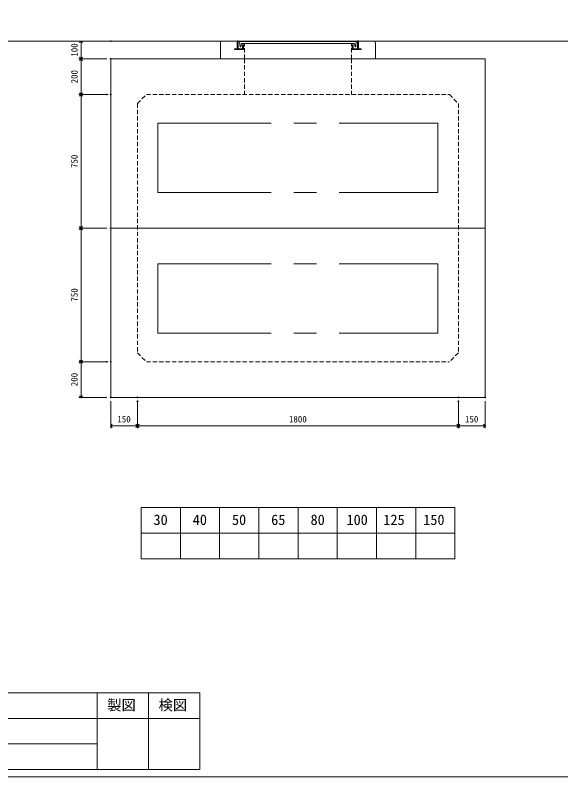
# Model space of a CAD drawing. Units: millimetres, scale not verified. Extents: x -9756 to 9755, y -4704 to 4703.
# Drawn here: x 575 to 3635, y -3847 to 428 of the extents above; entities that cross this region are included whole.
import ezdxf
from ezdxf.enums import TextEntityAlignment as Align

# ---------------------------------------------------------------- set-up
doc = ezdxf.new("R2010")
doc.units = ezdxf.units.MM
doc.header["$LTSCALE"] = 20
doc.header["$PDMODE"] = 32
doc.header["$PDSIZE"] = 4
doc.linetypes.add('DASHED1', pattern=[1.8, 1.2, -0.6])
doc.linetypes.add('USER2', pattern=[50.8, 31.75, -6.35, 6.35, -6.35])
for name, color, linetype, lineweight in [('0-0_0', 7, 'Continuous', 5), ('0-2_waku', 7, 'Continuous', 18), ('0-3_gaikei', 7, 'Continuous', 18), ('0-4_kakure', 7, 'DASHED1', 5), ('0-5_sunpou', 7, 'Continuous', 5), ('0-A_futa', 3, 'Continuous', 18), ('0-B_GL', 4, 'Continuous', 18), ('0-D_文字１', 7, 'Continuous', 18), ('1-2_uchigawa2', 6, 'USER2', 18)]:
    doc.layers.add(name, color=color, linetype=linetype, lineweight=lineweight)
doc.layers.add('0-1_Defpoints', color=7, linetype='Continuous')
doc.styles.add('ＭＳ ゴシック', font='')
doc.styles.get('ＭＳ ゴシック').set_extended_font_data('MS Gothic')

# ---------------------------------------------------------------- blocks, each defined once
blk = doc.blocks.new('_Open90')
at = {"layer": '0-5_sunpou'}
blk.add_line((0, 0), (-1, 0), dxfattribs=at)
blk.add_lwpolyline([(-0.5, 0.5), (0, 0), (-0.5, -0.5)], dxfattribs=at)
blk = doc.blocks.new('D141')
at = {"layer": '0-1_Defpoints'}
for p in [(7029.91, 3688.65), (6863.34, 2938.65), (7029.91, 2938.65)]:
    blk.add_point(p, dxfattribs=at)
at = {"layer": '0-5_sunpou'}
for p, q in [((7007.91, 3688.65), (6850.34, 3688.65)), ((6863.34, 3670.65), (6863.34, 2956.65)), ((7007.91, 2938.65), (6850.34, 2938.65))]:
    blk.add_line(p, q, dxfattribs=at)
at = {"layer": '0-5_sunpou', "xscale": 18, "yscale": 18}
for p, rotation in [((6863.34, 3688.65), 90), ((6863.34, 2938.65), 270)]:
    blk.add_blockref('_Open90', p, dxfattribs=dict(at, rotation=rotation))
at = {"layer": '0-5_sunpou', "style": 'ＭＳ ゴシック'}
blk.add_text('750', height=36.66, rotation=90, dxfattribs=at).set_placement((6855.34, 3276.15), align=Align.BOTTOM_LEFT)
blk = doc.blocks.new('D142')
at = {"layer": '0-1_Defpoints'}
for p in [(7029.91, 2938.65), (6863.34, 2188.65), (7029.91, 2188.65)]:
    blk.add_point(p, dxfattribs=at)
at = {"layer": '0-5_sunpou'}
for p, q in [((7007.91, 2938.65), (6850.34, 2938.65)), ((6863.34, 2920.65), (6863.34, 2206.65)), ((7007.91, 2188.65), (6850.34, 2188.65))]:
    blk.add_line(p, q, dxfattribs=at)
at = {"layer": '0-5_sunpou', "xscale": 18, "yscale": 18}
for p, rotation in [((6863.34, 2938.65), 90), ((6863.34, 2188.65), 270)]:
    blk.add_blockref('_Open90', p, dxfattribs=dict(at, rotation=rotation))
at = {"layer": '0-5_sunpou', "style": 'ＭＳ ゴシック'}
blk.add_text('750', height=36.66, rotation=90, dxfattribs=at).set_placement((6855.34, 2526.15), align=Align.BOTTOM_LEFT)
blk = doc.blocks.new('D143')
at = {"layer": '0-1_Defpoints'}
for p in [(7179.91, 1988.65), (8979.91, 1988.65), (8979.91, 1828.59)]:
    blk.add_point(p, dxfattribs=at)
at = {"layer": '0-5_sunpou'}
for p, q in [((7179.91, 1966.65), (7179.91, 1815.59)), ((8979.91, 1966.65), (8979.91, 1815.59)), ((7197.91, 1828.59), (8961.91, 1828.59))]:
    blk.add_line(p, q, dxfattribs=at)
at = {"layer": '0-5_sunpou', "xscale": 18, "yscale": 18, "rotation": 180}
blk.add_blockref('_Open90', (7179.91, 1828.59), dxfattribs=at)
at = {"layer": '0-5_sunpou', "xscale": 18, "yscale": 18}
blk.add_blockref('_Open90', (8979.91, 1828.59), dxfattribs=at)
at = {"layer": '0-5_sunpou', "style": 'ＭＳ ゴシック'}
blk.add_text('1800', height=36.66, dxfattribs=at).set_placement((8029.91, 1836.59), align=Align.BOTTOM_LEFT)
blk = doc.blocks.new('D120')
at = {"layer": '0-1_Defpoints'}
for p in [(7029.91, 3888.65), (6863.34, 3688.65), (7007.91, 3688.65)]:
    blk.add_point(p, dxfattribs=at)
at = {"layer": '0-5_sunpou'}
for p, q in [((7007.91, 3888.65), (6850.34, 3888.65)), ((6863.34, 3870.65), (6863.34, 3706.65)), ((6985.91, 3688.65), (6850.34, 3688.65))]:
    blk.add_line(p, q, dxfattribs=at)
at = {"layer": '0-5_sunpou', "xscale": 18, "yscale": 18}
for p, rotation in [((6863.34, 3888.65), 90), ((6863.34, 3688.65), 270)]:
    blk.add_blockref('_Open90', p, dxfattribs=dict(at, rotation=rotation))
at = {"layer": '0-5_sunpou', "style": 'ＭＳ ゴシック'}
blk.add_text('200', height=36.66, rotation=90, dxfattribs=at).set_placement((6855.34, 3751.15), align=Align.BOTTOM_LEFT)
blk = doc.blocks.new('D121')
at = {"layer": '0-1_Defpoints'}
for p in [(7029.91, 3988.65), (6863.34, 3888.65), (7029.91, 3888.65)]:
    blk.add_point(p, dxfattribs=at)
at = {"layer": '0-5_sunpou'}
for p, q in [((7007.91, 3988.65), (6850.34, 3988.65)), ((6863.34, 3970.65), (6863.34, 3906.65)), ((7007.91, 3888.65), (6850.34, 3888.65))]:
    blk.add_line(p, q, dxfattribs=at)
at = {"layer": '0-5_sunpou', "xscale": 18, "yscale": 18}
for p, rotation in [((6863.34, 3988.65), 90), ((6863.34, 3888.65), 270)]:
    blk.add_blockref('_Open90', p, dxfattribs=dict(at, rotation=rotation))
at = {"layer": '0-5_sunpou', "style": 'ＭＳ ゴシック'}
blk.add_text('100', height=36.66, rotation=90, dxfattribs=at).set_placement((6855.34, 3901.15), align=Align.BOTTOM_LEFT)
blk = doc.blocks.new('D122')
at = {"layer": '0-1_Defpoints'}
for p in [(7007.91, 2188.65), (6863.34, 1988.65), (7029.91, 1988.65)]:
    blk.add_point(p, dxfattribs=at)
at = {"layer": '0-5_sunpou'}
for p, q in [((6985.91, 2188.65), (6850.34, 2188.65)), ((6863.34, 2170.65), (6863.34, 2006.65)), ((7007.91, 1988.65), (6850.34, 1988.65))]:
    blk.add_line(p, q, dxfattribs=at)
at = {"layer": '0-5_sunpou', "xscale": 18, "yscale": 18}
for p, rotation in [((6863.34, 2188.65), 90), ((6863.34, 1988.65), 270)]:
    blk.add_blockref('_Open90', p, dxfattribs=dict(at, rotation=rotation))
at = {"layer": '0-5_sunpou', "style": 'ＭＳ ゴシック'}
blk.add_text('200', height=36.66, rotation=90, dxfattribs=at).set_placement((6855.34, 2051.15), align=Align.BOTTOM_LEFT)
blk = doc.blocks.new('D123')
at = {"layer": '0-1_Defpoints'}
for p in [(7029.91, 1988.65), (7179.91, 1966.65), (7179.91, 1828.59)]:
    blk.add_point(p, dxfattribs=at)
at = {"layer": '0-5_sunpou'}
for p, q in [((7029.91, 1966.65), (7029.91, 1815.59)), ((7179.91, 1944.65), (7179.91, 1815.59)), ((7047.91, 1828.59), (7161.91, 1828.59))]:
    blk.add_line(p, q, dxfattribs=at)
at = {"layer": '0-5_sunpou', "xscale": 18, "yscale": 18, "rotation": 180}
blk.add_blockref('_Open90', (7029.91, 1828.59), dxfattribs=at)
at = {"layer": '0-5_sunpou', "xscale": 18, "yscale": 18}
blk.add_blockref('_Open90', (7179.91, 1828.59), dxfattribs=at)
at = {"layer": '0-5_sunpou', "style": 'ＭＳ ゴシック'}
blk.add_text('150', height=36.66, dxfattribs=at).set_placement((7067.41, 1836.59), align=Align.BOTTOM_LEFT)
blk = doc.blocks.new('D124')
at = {"layer": '0-1_Defpoints'}
for p in [(8979.91, 1966.65), (9129.91, 1988.65), (9129.91, 1828.59)]:
    blk.add_point(p, dxfattribs=at)
at = {"layer": '0-5_sunpou'}
for p, q in [((9129.91, 1966.65), (9129.91, 1815.59)), ((8979.91, 1944.65), (8979.91, 1815.59)), ((8997.91, 1828.59), (9111.91, 1828.59))]:
    blk.add_line(p, q, dxfattribs=at)
at = {"layer": '0-5_sunpou', "xscale": 18, "yscale": 18, "rotation": 180}
blk.add_blockref('_Open90', (8979.91, 1828.59), dxfattribs=at)
at = {"layer": '0-5_sunpou', "xscale": 18, "yscale": 18}
blk.add_blockref('_Open90', (9129.91, 1828.59), dxfattribs=at)
at = {"layer": '0-5_sunpou', "style": 'ＭＳ ゴシック'}
blk.add_text('150', height=36.66, dxfattribs=at).set_placement((9017.41, 1836.59), align=Align.BOTTOM_LEFT)

msp = doc.modelspace()

# ---------------------------------------------------------------- linework, layer by layer
at = {"layer": '0-0_0'}
msp.add_line((1725.91, 183.14), (2595.91, 183.14), dxfattribs=at)
msp.add_lwpolyline([(1820.91, 183.14), (2560.91, 183.14), (1760.91, 183.14)], dxfattribs=at)
at = {"layer": '0-2_waku'}
for p, q in [((1281.68, -2335.86), (1281.68, -2623.86)), ((1281.68, -2335.86), (1281.68, -2623.86)), ((1281.68, -2335.86), (1281.68, -2623.86)), ((1281.68, -2335.86), (1281.68, -2623.86)), ((1281.68, -2335.86), (3041.68, -2335.86)), ((1501.68, -2335.86), (1501.68, -2623.86)), ((1721.68, -2335.86), (1721.68, -2623.86)), ((1721.68, -2335.86), (1721.68, -2623.86)), ((1941.68, -2335.86), (1941.68, -2623.86)), ((2161.68, -2335.86), (2161.68, -2623.86)), ((2381.68, -2335.86), (2381.68, -2623.86)), ((2601.68, -2335.86), (2601.68, -2623.86)), ((2821.68, -2335.86), (2821.68, -2623.86)), ((3041.68, -2335.86), (3041.68, -2623.86)), ((1281.68, -2479.86), (3041.68, -2479.86)), ((1281.68, -2623.86), (3041.68, -2623.86)), ((-2444.57, -3374.86), (1611.43, -3374.86)), ((1035.43, -3374.86), (1035.43, -3806.86)), ((1035.43, -3374.86), (1035.43, -3806.86)), ((1323.43, -3374.86), (1323.43, -3806.86)), ((1611.43, -3374.86), (1611.43, -3806.86)), ((-2444.57, -3518.86), (1611.43, -3518.86)), ((-2444.57, -3662.86), (1035.43, -3662.86)), ((-2484.57, -3846.86), (9755.43, -3846.86)), ((-2444.57, -3806.86), (1611.43, -3806.86))]:
    msp.add_line(p, q, dxfattribs=at)
msp.add_lwpolyline([(-2484.57, 4703.14), (-2484.57, -3846.86), (5675.43, -3846.86)], dxfattribs=at)
at = {"layer": '0-3_gaikei'}
for p, q in [((1725.91, 183.14), (1725.91, 273.14)), ((1735.91, 283.14), (1820.91, 283.14)), ((2500.91, 283.14), (2585.91, 283.14)), ((2595.91, 183.14), (2595.91, 273.14)), ((1110.91, 183.14), (1110.91, -1716.86)), ((1110.91, 183.14), (3210.91, 183.14)), ((1725.91, 183.14), (1835.91, 183.14)), ((1760.91, 183.14), (2560.91, 183.14)), ((2595.91, 183.14), (2485.91, 183.14)), ((3210.91, 183.14), (3210.91, -1716.86)), ((1110.91, -766.86), (3210.91, -766.86)), ((1110.91, -1716.86), (3210.91, -1716.86))]:
    msp.add_line(p, q, dxfattribs=at)
for centre, radius, start, end in [((1735.33, 273.72), 9.44, 86.47383, 183.52617), ((2586.24, 273.47), 9.68, 358.04251, 91.95749), ((2585.91, 273.14), 10, 0, 10)]:
    msp.add_arc(centre, radius, start, end, dxfattribs=at)
at = {"layer": '0-4_kakure'}
for p, q in [((1860.91, 183.14), (1860.91, 269.64)), ((2460.91, 183.14), (2460.91, 269.64)), ((2460.91, 183.14), (2460.91, 267.64)), ((1860.91, 183.14), (1860.91, -16.86)), ((2460.91, 183.14), (2460.91, -16.86)), ((1260.91, -66.86), (1310.91, -16.86)), ((1310.91, -16.86), (3010.91, -16.86)), ((3010.91, -16.86), (3060.91, -66.86)), ((1260.91, -66.86), (1260.91, -1466.86)), ((3060.91, -66.86), (3060.91, -1466.86)), ((1260.91, -1466.86), (1310.91, -1516.86)), ((3060.91, -1466.86), (3010.91, -1516.86)), ((1310.91, -1516.86), (3010.91, -1516.86))]:
    msp.add_line(p, q, dxfattribs=at)
at = {"layer": '0-A_futa'}
for p, q in [((1820.91, 283.14), (1820.91, 240.14)), ((1822.91, 285.14), (1825.91, 285.14)), ((1825.91, 285.14), (1825.91, 240.14)), ((1833.72, 280.64), (2488.05, 280.64)), ((1833.72, 280.64), (1836.21, 250.64)), ((1844.24, 269.64), (1839.92, 250.64)), ((1844.24, 269.64), (2477.58, 269.64)), ((1850.91, 260.14), (1850.91, 240.14)), ((1852.91, 262.14), (1853.91, 262.14)), ((1855.91, 260.14), (1855.91, 235.14)), ((2465.91, 260.14), (2465.91, 235.14)), ((2468.91, 262.14), (2467.91, 262.14)), ((2470.91, 260.14), (2470.91, 240.14)), ((2477.58, 269.64), (2481.9, 250.64)), ((2488.05, 280.64), (2485.8, 250.64)), ((2495.91, 285.14), (2495.91, 240.14)), ((2495.91, 285.14), (2498.91, 285.14)), ((2500.91, 283.14), (2500.91, 240.14)), ((1805.91, 238.14), (1805.91, 237.14)), ((1807.91, 240.14), (1820.91, 240.14)), ((1855.91, 235.14), (1807.91, 235.14)), ((1825.91, 240.14), (1850.91, 240.14)), ((1836.21, 250.64), (1839.92, 250.64)), ((2465.91, 235.14), (2513.91, 235.14)), ((2495.91, 240.14), (2470.91, 240.14)), ((2485.8, 250.64), (2481.9, 250.64)), ((2513.91, 240.14), (2500.91, 240.14)), ((2515.91, 238.14), (2515.91, 237.14))]:
    msp.add_line(p, q, dxfattribs=at)
for centre, start, end in [((1822.91, 283.14), 90, 180), ((1852.91, 260.14), 90, 180), ((1853.91, 260.14), 0, 90), ((2467.91, 260.14), 90, 180), ((2468.91, 260.14), 0, 90), ((2498.91, 283.14), 0, 90), ((1807.91, 238.14), 90, 180), ((1807.91, 237.14), 180, 270), ((2513.91, 238.14), 0, 90), ((2513.91, 237.14), 270, 0)]:
    msp.add_arc(centre, 2, start, end, dxfattribs=at)
at = {"layer": '0-B_GL'}
msp.add_line((-2484.57, 283.14), (9755.43, 283.14), dxfattribs=at)
at = {"layer": '1-2_uchigawa2'}
for p, q in [((1375.91, -176.86), (1375.91, -566.86)), ((1375.91, -176.86), (2945.91, -176.86)), ((2945.91, -176.86), (2945.91, -566.86)), ((1375.91, -566.86), (2945.91, -566.86)), ((1375.91, -966.86), (1375.91, -1356.86)), ((1375.91, -966.86), (2945.91, -966.86)), ((2945.91, -966.86), (2945.91, -1356.86)), ((1375.91, -1356.86), (2945.91, -1356.86))]:
    msp.add_line(p, q, dxfattribs=at)

# ---------------------------------------------------------------- block references
at = {"layer": '0-5_sunpou'}
for name in ['D121', 'D120', 'D141', 'D142', 'D122', 'D123', 'D143', 'D124']:
    msp.add_blockref(name, (-5919, -3705.51), dxfattribs=at)

# ---------------------------------------------------------------- texts
at = {"layer": '0-D_文字１', "style": 'ＭＳ ゴシック'}
for s, p in [('30', (1351.03, -2451.08)), ('40', (1571.03, -2451.08)), ('50', (1791.03, -2451.08)), ('65', (2011.03, -2451.08)), ('80', (2231.84, -2451.08)), ('100', (2433.59, -2451.08)), ('125', (2640.37, -2451.08)), ('150', (2863.89, -2451.08)), ('製図', (1091.55, -3491.36)), ('検図', (1379.55, -3491.36))]:
    msp.add_text(s, height=58.65, dxfattribs=at).set_placement(p, align=Align.BOTTOM_LEFT)

doc.saveas('drawing.dxf')
